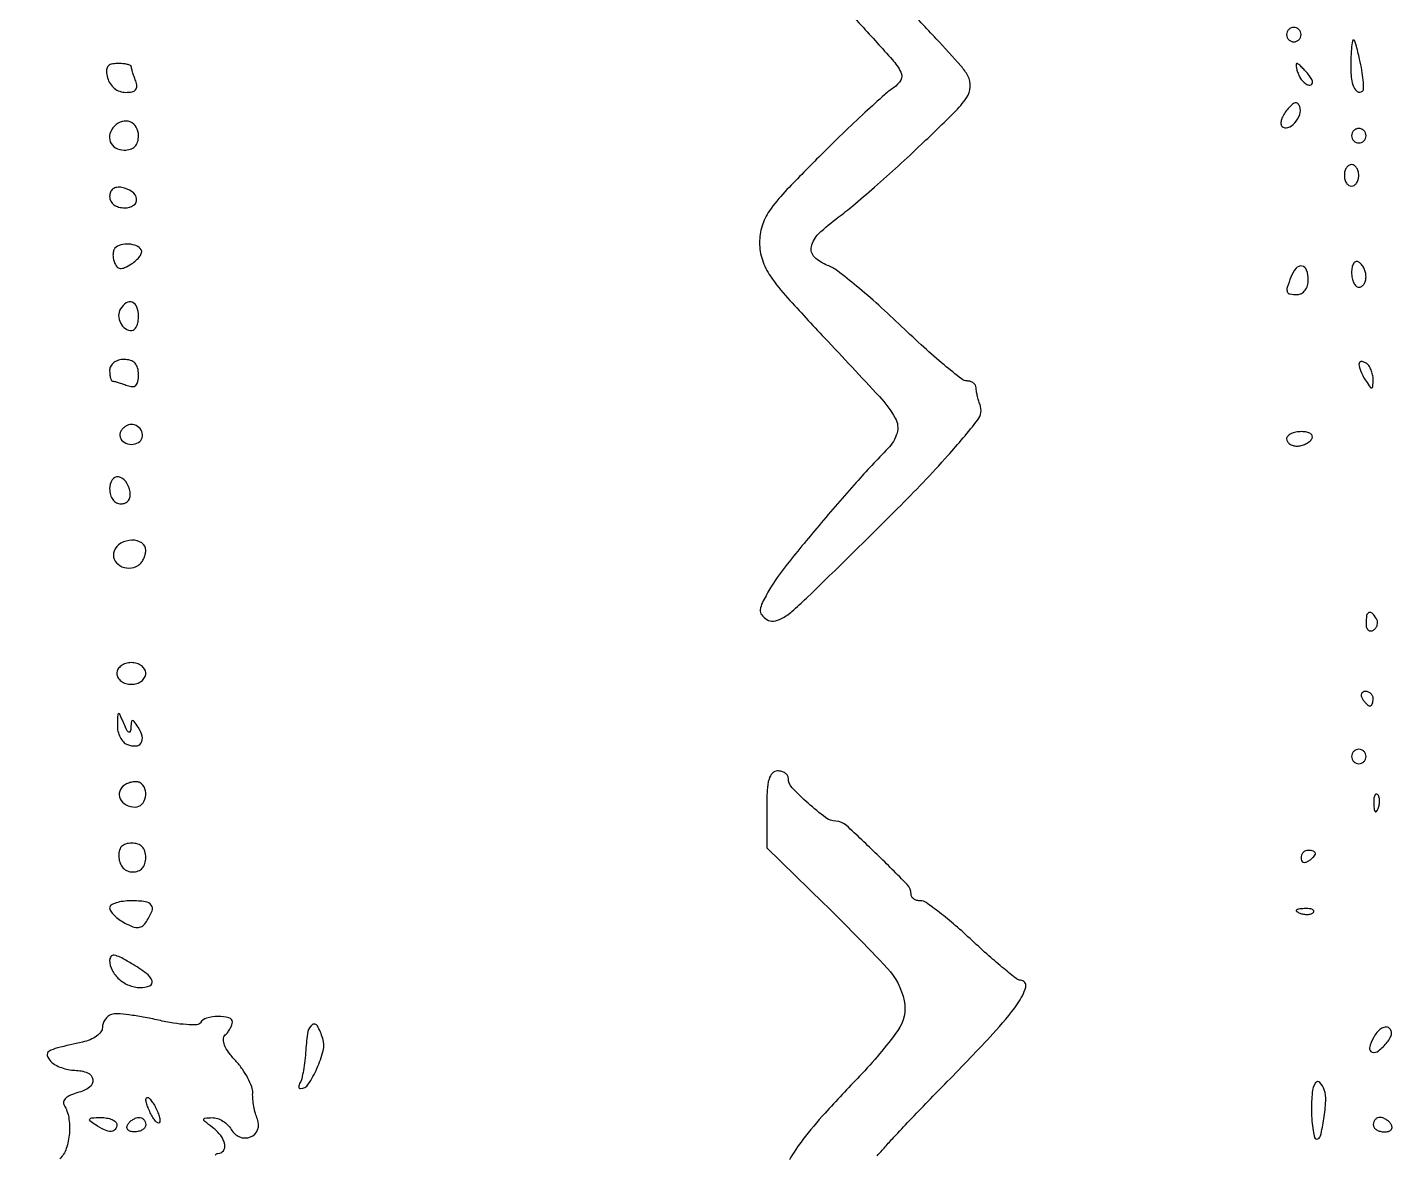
# Model space of a CAD drawing. Extents: x 0 to 4160, y 0 to 3120.
# Drawn here: x 3571.6 to 3761.4, y 1369 to 1525 of the extents above; entities that cross this region are included whole.
import ezdxf

# ---------------------------------------------------------------- set-up
doc = ezdxf.new("R2010")
doc.units = 0

msp = doc.modelspace()

# ---------------------------------------------------------------- linework, layer by layer
for points in [[(4159.499279, 606.274193, 0.000001), (4159.667734, 974.478125, 0.000057), (4159.806661, 1380.08378, 0.000034), (4159.883999, 1862.25), (4160, 3120), (3296.563358, 3120), (2433.126717, 3120)], [(757.647081, 3119.740147, 0.000002), (520.492565, 3119.487217, 0.4139)], [(1964.75, 0.149832, 0.000016), (2717.930904, 0.232101, 0.000028), (3351.473438, 0.357111)], [(3684.30803, 1528.302765, -0.001188), (3687.115936, 1525.259381, -0.003591), (3691.402147, 1520.523689, -0.062702), (3692.577836, 1518.81692, -0.250035), (3692.564468, 1517.70917, -0.122778), (3691.578979, 1516.643706, 0.037703), (3690.31824, 1515.67448, 0.004233), (3687.645917, 1513.238107, 0.005119), (3684.51552, 1510.275007, 0.004134), (3681.213043, 1507.031061, 0.006142), (3676.517912, 1502.225599, 0.039165), (3674.367477, 1499.583741, 0.077173), (3673.353489, 1497.489337, 0.074944), (3673.008706, 1495.164523, 0.080666), (3673.400266, 1492.788945, 0.069015), (3674.532232, 1490.516522, 0.034201), (3676.89881, 1487.519161, 0.005373), (3682.014324, 1482, -0.003459), (3689.603479, 1473.874632, -0.056279), (3691.805872, 1470.866218, -0.203689), (3692.049263, 1468.806321, -0.123698), (3690.788764, 1466.657036, 0.012436), (3686.383552, 1461.94436, 0.006946), (3681.247841, 1456.004602, 0.00579), (3676.558733, 1450.293613, 0.036994), (3674.438842, 1447.207709, 0.013398), (3673.407143, 1445.324437, 0.093598), (3673.110904, 1444.323405, 0.189006), (3673.307667, 1443.619403, 0.090495), (3674.009411, 1442.973279, 0.168365), (3674.941547, 1442.754968, 0.097583), (3676.053363, 1443.096572, 0.054436), (3677.49009, 1444.082465, 0.015304), (3679.5, 1445.920566, 0.002989), (3692.118526, 1458.337896, 0.014159), (3699.098796, 1465.694708, 0.017059), (3703.229595, 1470.631831, 0.26308), (3703.544714, 1472.744073, -0.018695), (3703.336168, 1473.354872, -0.015678), (3703.16001, 1474.016321, -0.015965), (3703.037266, 1474.631306, -0.041292), (3703, 1475.081787, 0.134261), (3702.903824, 1475.433498, 0.09864), (3702.632812, 1475.736031, 0.085718), (3702.227686, 1475.943168, 0.071609), (3701.75, 1476.019594, -0.164795), (3700.973251, 1476.296396, -0.006366), (3698.571685, 1478.245274, -0.010771), (3695.770474, 1480.682316, -0.007327), (3692.685523, 1483.568859, 0.008647), (3689.515018, 1486.519803, 0.010622), (3686.451114, 1489.158697, 0.009188), (3683.802068, 1491.263411, 0.07255), (3682.435523, 1492.024514, -0.101667), (3680.618413, 1493.178889, -0.260777), (3680.185184, 1494.620085, -0.14787), (3681.193087, 1496.414417, -0.032835), (3683.91726, 1498.707764, 0.016668), (3685.923165, 1500.288578, 0.004799), (3688.918405, 1502.864952, 0.004822), (3692.241854, 1505.836778, 0.005117), (3695.441601, 1508.814534, 0.005103), (3699.957902, 1513.193115, 0.048391), (3701.678533, 1515.261113, 0.13301), (3702.193877, 1516.75207, 0.13931), (3701.872643, 1518.270259, 0.061309), (3700.912189, 1519.650865, 0.003637), (3697.483206, 1523.424695, 0.005434), (3693.307758, 1527.855814, 0.003978)], [(3689.278834, 1368.697531, 0.013028), (3690.396544, 1369.915449, -0.009178), (3691.602692, 1371.250217, -0.001867), (3693.791485, 1373.567402, -0.001967), (3696.357233, 1376.242266, -0.001843), (3699, 1378.955722, 0.006807), (3705.340727, 1385.596684, 0.030618), (3708.746434, 1389.744677, 0.088349), (3709.867377, 1392.065284, 0.496864), (3709.158975, 1393, -0.167857), (3708.627793, 1393.183495, -0.00546), (3706.842785, 1394.615625, -0.009927), (3704.762658, 1396.392451, -0.006675), (3702.455088, 1398.5, 0.010251), (3700.114837, 1400.606898, 0.014347), (3697.933708, 1402.384375, 0.010621), (3696.067601, 1403.756012, 0.154361), (3695.296113, 1404, -0.067771), (3694.800691, 1404.06746, -0.084417), (3694.380733, 1404.264708, -0.099681), (3694.099904, 1404.557495, -0.142414), (3694, 1404.901133, 0.195442), (3693.442605, 1406.272646, 0.006799), (3689.291082, 1410.422193, 0.007129), (3685.041145, 1414.439806, 0.180404), (3683.58524, 1415.031601, -0.1549), (3682.158534, 1415.530616, -0.02212), (3679.734983, 1417.522952, -0.020673), (3677.491342, 1419.714387, -0.191239), (3677, 1420.952034, 0.141754), (3676.884378, 1421.351665, 0.099758), (3676.559375, 1421.69216, 0.084643), (3676.073343, 1421.921527, 0.068117), (3675.5, 1422, 0.207638), (3674.787279, 1421.690689, 0.119916), (3674.320402, 1420.862236, 0.055947), (3674.067469, 1419.32158, 0.012737), (3674, 1416.673414), (3674, 1411.346828), (3681.884686, 1403.673878, -0.012429), (3690.727085, 1394.630293, -0.136897), (3693.032856, 1390.170785, -0.210594), (3692.155412, 1386.054742, -0.03542), (3686.866589, 1379.72396, 0.007155), (3682.077537, 1374.608618, 0.021451), (3679.011105, 1370.932807, 0.030794), (3677.1342, 1368.134418, 0.095545)], [(3597.615738, 1368.790443, -0.254951), (3598, 1369, 0.241257), (3598.754109, 1369.386356, 0.210222), (3598.940248, 1370.262008, 0.112549), (3598.38341, 1371.479024, 0.067157), (3597.25, 1372.607954, -0.00666), (3596.170529, 1373.450286, -0.21794), (3596.025479, 1373.738917, -0.402476), (3596.186947, 1373.919794, -0.014514), (3597.20031, 1373.968197, -0.085649), (3597.919341, 1373.857923, -0.057665), (3598.673137, 1373.504651, -0.056322), (3599.346042, 1372.975917, -0.070636), (3599.82652, 1372.345508, 0.170404), (3601.004474, 1371.306039, 0.191122), (3602.509563, 1371.294342, 0.213354), (3603.499809, 1372.294388, 0.192458), (3603.470238, 1373.758429, -0.033911), (3603.193362, 1374.559796, -0.020937), (3602.97277, 1375.532543, -0.020965), (3602.834873, 1376.516699, -0.035002), (3602.812045, 1377.352354, 0.097218), (3602.676151, 1378.244492, 0.034674), (3602.155132, 1379.42926, 0.032835), (3601.387419, 1380.683469, 0.033199), (3600.464701, 1381.821494, -0.026891), (3599.469526, 1383.017743, -0.064606), (3598.906722, 1384.021318, -0.102571), (3598.762799, 1384.822993, -0.191959), (3599.01914, 1385.41914, 0.036398), (3599.39449, 1385.853513, 0.034121), (3599.711872, 1386.346872, 0.035962), (3599.931684, 1386.824209, 0.090157), (3600, 1387.2, 0.343467), (3599.526444, 1387.808051, 0.066092), (3598.042845, 1387.980074, 0.060066), (3596.43286, 1387.758863, 0.192498), (3595.578358, 1387.126786, -0.251121), (3595.093962, 1386.846113, -0.02301), (3593.655141, 1386.864708, -0.025295), (3591.835584, 1387.064776, -0.016676), (3589.769341, 1387.469537, 0.011835), (3587.660164, 1387.903953, 0.014722), (3585.680681, 1388.20315, 0.013021), (3584.022272, 1388.360392, 0.099579), (3583.25, 1388.259418, 0.09123), (3582.772225, 1387.991874, 0.069485), (3582.367188, 1387.547946, 0.068362), (3582.09364, 1387.001829, 0.082147), (3582, 1386.435719, -0.168193), (3581.799473, 1385.856462, -0.068964), (3581.192187, 1385.271647, -0.057583), (3580.302214, 1384.76938, -0.045796), (3579.25, 1384.435529, 0.005639), (3575.775652, 1383.633071, 0.077851), (3574.586963, 1383.139372, 0.34221), (3574.366303, 1382.557236, 0.12268), (3574.853927, 1381.746073, 0.070859), (3575.463663, 1381.288376, 0.038004), (3576.322168, 1380.898317, 0.036927), (3577.276459, 1380.627342, 0.047379), (3578.183433, 1380.528856, -0.090945), (3579.950455, 1380.180097, -0.273505), (3580.675504, 1379.247017, -0.277707), (3580.203206, 1378.175404, -0.092262), (3578.57795, 1377.430208, 0.040159), (3577.59516, 1377.097768, 0.084436), (3576.92086, 1376.660861, 0.138418), (3576.622151, 1376.176168, 0.210738), (3576.689227, 1375.693825, -0.098893), (3577.330215, 1373.97227, -0.05958), (3577.418215, 1371.787933, -0.060429), (3576.994501, 1369.691919, -0.116833), (3576.101326, 1368.244183, 0.079467)]]:
    msp.add_lwpolyline(points, format="xyb")
for points in [[(3746, 1524, 0.099038), (3746.076342, 1523.618362, 0.097945), (3746.29375, 1523.29375, 0.097945), (3746.618362, 1523.076342, 0.099038), (3747, 1523, 0.099038), (3747.381638, 1523.076342, 0.097945), (3747.70625, 1523.29375, 0.097945), (3747.923658, 1523.618362, 0.099038), (3748, 1524, 0.099038), (3747.923658, 1524.381638, 0.097945), (3747.70625, 1524.70625, 0.097945), (3747.381638, 1524.923658, 0.099038), (3747, 1525, 0.099038), (3746.618362, 1524.923658, 0.097945), (3746.29375, 1524.70625, 0.097945), (3746.076342, 1524.381638, 0.099038)], [(3754.981968, 1522, 0.025729), (3754.879924, 1519.159032, 0.060632), (3755.168355, 1517.061617, 0.160513), (3755.766053, 1516.141501, 0.382637), (3756.515733, 1516.182399, 0.204519), (3756.673597, 1516.575445, 0.017169), (3756.611105, 1517.692535, 0.020641), (3756.429302, 1519.067132, 0.014424), (3756.116184, 1520.599066, 0.004558), (3755.609196, 1522.674578, 0.108391), (3755.341355, 1523.208941, 0.644889), (3755.131253, 1523.154099, 0.020646)], [(3582.710251, 1518, 0.081577), (3583.061427, 1517.210593, 0.079489), (3583.649185, 1516.566904, 0.080647), (3584.400057, 1516.145719, 0.087787), (3585.22362, 1516, 0.048874), (3586.107552, 1516.08661, 0.165711), (3586.602419, 1516.37244, 0.199631), (3586.766698, 1516.860799, 0.074343), (3586.606989, 1517.581787, -0.008099), (3586.374575, 1518.218074, -0.009838), (3586.178303, 1518.821775, -0.008575), (3586.032484, 1519.333672, -0.065182), (3586, 1519.581787, 0.312039), (3585.887616, 1519.744334, 0.036261), (3585.440001, 1519.87715, 0.03333), (3584.824304, 1519.969775, 0.020674), (3584.09362, 1520, 0.060551), (3583.214569, 1519.893154, 0.182942), (3582.726188, 1519.55631, 0.167579), (3582.55836, 1518.957021, 0.049229)], [(3747.638374, 1518.5, 0.054778), (3747.934012, 1517.926337, 0.05745), (3748.343184, 1517.440625, 0.064053), (3748.798443, 1517.11007, 0.125677), (3749.229434, 1517, 0.214681), (3749.515803, 1517.128897, 0.22275), (3749.603286, 1517.425778, 0.100348), (3749.42795, 1517.903434, 0.035237), (3749, 1518.5, 0.012711), (3748.49792, 1519.074599, 0.017822), (3748.019109, 1519.559375, 0.014236), (3747.604143, 1519.928855, 0.176553), (3747.40894, 1520, 0.407084), (3747.311504, 1519.904913, 0.044074), (3747.333541, 1519.559375, 0.034664), (3747.442315, 1519.075405, 0.019009)], [(3746.070948, 1513.585487, 0.041572), (3745.600351, 1512.911633, 0.057946), (3745.306939, 1512.237972, 0.073123), (3745.220814, 1511.664323, 0.199702), (3745.374166, 1511.292501, 0.293027), (3746.174115, 1511.117557, 0.121641), (3747.130217, 1511.767295, 0.097781), (3747.814798, 1512.917471, 0.167462), (3747.825949, 1514.022153, 0.122784), (3747.559329, 1514.441715, 0.256466), (3747.196462, 1514.537565, 0.129694), (3746.713434, 1514.27255, 0.029588)], [(3583.666667, 1511.333333, 0.126831), (3583.038601, 1510.268934, 0.166841), (3583.094426, 1509.150455, 0.169225), (3583.822676, 1508.31303, 0.130671), (3585, 1508, 0.072254), (3585.873159, 1508.126841, 0.124864), (3586.5, 1508.5, 0.124864), (3586.873159, 1509.126841, 0.072254), (3587, 1510, 0.130671), (3586.68697, 1511.177324, 0.169225), (3585.849545, 1511.905574, 0.166841), (3584.731066, 1511.961399, 0.126831)], [(3755, 1510, 0.099038), (3755.076342, 1509.618362, 0.097945), (3755.29375, 1509.29375, 0.097945), (3755.618362, 1509.076342, 0.099038), (3756, 1509, 0.099038), (3756.381638, 1509.076342, 0.097945), (3756.70625, 1509.29375, 0.097945), (3756.923658, 1509.618362, 0.099038), (3757, 1510, 0.099038), (3756.923658, 1510.381638, 0.097945), (3756.70625, 1510.70625, 0.097945), (3756.381638, 1510.923658, 0.099038), (3756, 1511, 0.099038), (3755.618362, 1510.923658, 0.097945), (3755.29375, 1510.70625, 0.097945), (3755.076342, 1510.381638, 0.099038)], [(3754, 1504.5, 0.064853), (3754.074694, 1503.926543, 0.082425), (3754.29375, 1503.440625, 0.098894), (3754.618646, 1503.115568, 0.148195), (3755, 1503, 0.148195), (3755.381354, 1503.115568, 0.098894), (3755.70625, 1503.440625, 0.082425), (3755.925306, 1503.926543, 0.064853), (3756, 1504.5, 0.064853), (3755.925306, 1505.073457, 0.082425), (3755.70625, 1505.559375, 0.098894), (3755.381354, 1505.884432, 0.148195), (3755, 1506, 0.148195), (3754.618646, 1505.884432, 0.098894), (3754.29375, 1505.559375, 0.082425), (3754.074694, 1505.073457, 0.064853)], [(3583, 1501.573324, 0.12024), (3583.15323, 1500.945354, 0.111791), (3583.58104, 1500.438799, 0.09567), (3584.248452, 1500.111401, 0.066422), (3585.083333, 1500, 0.14074), (3586.327282, 1500.357221, 0.297834), (3586.729914, 1501.229205, 0.210781), (3586.099763, 1502.230213, 0.100818), (3584.667134, 1502.823324, 0.083236), (3583.99829, 1502.840365, 0.126354), (3583.46353, 1502.619304, 0.133817), (3583.121465, 1502.179808, 0.099154)], [(3583.735568, 1494.402234, 0.128623), (3583.54409, 1494.075102, 0.05855), (3583.466154, 1493.581981, 0.052437), (3583.503251, 1493.012009, 0.049198), (3583.65783, 1492.449298, 0.080829), (3584.009497, 1491.845939, 0.201822), (3584.452436, 1491.613377, 0.132711), (3585.068681, 1491.724681, 0.028927), (3586.024246, 1492.247215, 0.041264), (3586.694928, 1492.747326, 0.060583), (3587.183046, 1493.296539, 0.079472), (3587.428521, 1493.808703, 0.21364), (3587.3763, 1494.200151, 0.162282), (3586.725922, 1494.742932, 0.079732), (3585.660419, 1494.97514, 0.077528), (3584.542105, 1494.863728, 0.133626)], [(3746.606989, 1490.418213, 0.013436), (3746.0888, 1488.951151, 0.168163), (3746.100721, 1488.370956, 0.274596), (3746.465711, 1488.075161, 0.036287), (3747.5, 1488, 0.130775), (3748.075754, 1488.153209, 0.10214), (3748.5625, 1488.583333, 0.08892), (3748.888136, 1489.230589, 0.072314), (3749, 1490, 0.07973), (3748.779244, 1491.375605, 0.276633), (3748.125027, 1491.941099, 0.272501), (3747.308319, 1491.634558, 0.07847)], [(3755, 1491.059017, 0.0466), (3755.073608, 1490.270941, 0.066561), (3755.29375, 1489.604836, 0.086673), (3755.618015, 1489.155423, 0.195654), (3756, 1489, 0.142666), (3756.38134, 1489.111069, 0.09965), (3756.70625, 1489.423289, 0.08433), (3756.925146, 1489.890182, 0.067639), (3757, 1490.440983, 0.061875), (3756.925833, 1491.038022, 0.051278), (3756.70625, 1491.640225, 0.053305), (3756.382836, 1492.157656, 0.08825), (3756, 1492.5, 0.202618), (3755.621877, 1492.558599, 0.181468), (3755.29375, 1492.33165, 0.104212), (3755.071541, 1491.804599, 0.047867)], [(3584.5, 1486, 0.144187), (3584.245197, 1485.069103, 0.115518), (3584.502676, 1484.057547, 0.118376), (3585.174754, 1483.283364, 0.156311), (3586.059017, 1483, 0.200667), (3586.418575, 1483.150357, 0.084925), (3586.723586, 1483.5875, 0.064972), (3586.93082, 1484.23444, 0.045091), (3587, 1485, 0.086441), (3586.77983, 1486.264012, 0.21455), (3586.141919, 1486.925046, 0.248207), (3585.303763, 1486.835804, 0.106542)], [(3583, 1477.5, 0.026361), (3583.030325, 1476.925219, 0.041645), (3583.12285, 1476.440625, 0.050709), (3583.256806, 1476.098541, 0.281131), (3583.418213, 1476, -0.065182), (3583.666328, 1475.967516, -0.008575), (3584.178225, 1475.821697, -0.009838), (3584.781926, 1475.625425, -0.008099), (3585.418213, 1475.393011, 0.076984), (3586.147008, 1475.235583, 0.207384), (3586.634337, 1475.413414, 0.16083), (3586.916765, 1475.939105, 0.043546), (3587, 1476.893011, 0.064658), (3586.878132, 1477.831487, 0.12593), (3586.512695, 1478.486626, 0.130944), (3585.889021, 1478.869894, 0.072786), (3585, 1479, 0.072314), (3584.230589, 1478.888136, 0.08892), (3583.583333, 1478.5625, 0.10214), (3583.153209, 1478.075754, 0.130775)], [(3756.015313, 1478.309017, 0.074451), (3756.084762, 1477.898416, 0.021733), (3756.310881, 1477.297024, 0.021318), (3756.627837, 1476.633658, 0.021347), (3757, 1476, 0.010223), (3757.569384, 1475.157251, 0.295079), (3757.800669, 1475.064256, 0.343021), (3757.953006, 1475.238528, 0.012098), (3757.984687, 1476.190983, 0.053738), (3757.916365, 1476.883651, 0.049393), (3757.701752, 1477.566787, 0.052761), (3757.382022, 1478.140373, 0.101161), (3757, 1478.5, 0.058538), (3756.617853, 1478.678337, 0.128516), (3756.298248, 1478.698838, 0.195945), (3756.092401, 1478.564397, 0.157323)], [(3584.542705, 1469.069098, 0.221146), (3584.444975, 1468.246757, 0.174599), (3585.002687, 1467.53216, 0.137965), (3586.013092, 1467.232649, 0.142848), (3587.016312, 1467.510081, 0.189436), (3587.503635, 1468.160814, 0.165456), (3587.45272, 1469.014234, 0.147302), (3586.873321, 1469.730681, 0.150691), (3586, 1470, 0.08914), (3585.620145, 1469.931737, 0.053258), (3585.208109, 1469.726548, 0.051122), (3584.828194, 1469.425183, 0.061191)], [(3746, 1468, 0.142666), (3746.111069, 1467.61866, 0.09965), (3746.423289, 1467.29375, 0.08433), (3746.890182, 1467.074854, 0.067639), (3747.440983, 1467, 0.061875), (3748.038022, 1467.074167, 0.051278), (3748.640225, 1467.29375, 0.053305), (3749.157656, 1467.617164, 0.08825), (3749.5, 1468, 0.202618), (3749.558599, 1468.378123, 0.181468), (3749.33165, 1468.70625, 0.104212), (3748.804599, 1468.928459, 0.047867), (3748.059017, 1469, 0.0466), (3747.270941, 1468.926392, 0.066561), (3746.604836, 1468.70625, 0.086673), (3746.155423, 1468.381985, 0.195654)], [(3583, 1461.083333, 0.066422), (3583.111401, 1460.248452, 0.09567), (3583.438799, 1459.58104, 0.111791), (3583.945354, 1459.15323, 0.12024), (3584.573324, 1459, 0.099154), (3585.179808, 1459.121465, 0.133817), (3585.619304, 1459.46353, 0.126354), (3585.840365, 1459.99829, 0.083236), (3585.823324, 1460.667134, 0.100818), (3585.230213, 1462.099763, 0.210781), (3584.229205, 1462.729914, 0.297834), (3583.357221, 1462.327282, 0.14074)], [(3583.623848, 1452.462146, 0.190954), (3583.636097, 1451.344383, 0.162202), (3584.410206, 1450.443631, 0.138718), (3585.680455, 1450.100832, 0.136204), (3586.952113, 1450.470404, 0.084882), (3587.353209, 1450.82428, 0.053422), (3587.692183, 1451.351081, 0.051833), (3587.922306, 1451.959784, 0.064558), (3588, 1452.559017, 0.253324), (3587.449312, 1453.576191, 0.151266), (3586.091931, 1453.963755, 0.124254), (3584.548917, 1453.537755, 0.173659)], [(3757, 1442.440983, 0.067432), (3757.074611, 1441.890269, 0.140899), (3757.298542, 1441.524436, 0.190788), (3757.63036, 1441.397824, 0.136093), (3758.016312, 1441.510081, 0.090427), (3758.360589, 1441.820631, 0.095498), (3758.565079, 1442.22714, 0.099685), (3758.598899, 1442.665803, 0.108373), (3758.457295, 1443.069098, 0.050477), (3757.86686, 1443.838655, 0.315493), (3757.407182, 1443.933879, 0.25701), (3757.085158, 1443.519563, 0.039415)], [(3584, 1435.5, 0.130775), (3584.153209, 1434.924246, 0.10214), (3584.583333, 1434.4375, 0.08892), (3585.230589, 1434.111864, 0.072314), (3586, 1434, 0.072314), (3586.769411, 1434.111864, 0.08892), (3587.416667, 1434.4375, 0.10214), (3587.846791, 1434.924246, 0.130775), (3588, 1435.5, 0.130775), (3587.846791, 1436.075754, 0.10214), (3587.416667, 1436.5625, 0.08892), (3586.769411, 1436.888136, 0.072314), (3586, 1437, 0.072314), (3585.230589, 1436.888136, 0.08892), (3584.583333, 1436.5625, 0.10214), (3584.153209, 1436.075754, 0.130775)], [(3756.5, 1432, 0.029505), (3756.768994, 1431.617226, 0.035638), (3757.066025, 1431.29375, 0.038439), (3757.34829, 1431.065539, 0.151918), (3757.559017, 1431, 0.210953), (3757.727648, 1431.07446, 0.081139), (3757.870461, 1431.29375, 0.061769), (3757.967655, 1431.617151, 0.042167), (3758, 1432, 0.105053), (3757.918938, 1432.381556, 0.099167), (3757.688914, 1432.70625, 0.09642), (3757.345238, 1432.923877, 0.093332), (3756.940983, 1433, 0.108972), (3756.586039, 1432.921712, 0.182303), (3756.3746, 1432.70625, 0.161196), (3756.343488, 1432.3821, 0.082592)], [(3584.070285, 1428.356989, 0.064338), (3584.152983, 1427.495613, 0.063212), (3584.451864, 1426.678013, 0.068729), (3584.911798, 1426.025474, 0.113783), (3585.467975, 1425.650663, 0.100968), (3586.633414, 1425.456416, 0.250331), (3587.358595, 1425.878083, 0.20699), (3587.49434, 1426.805601, 0.075431), (3586.94933, 1428.047746, 0.00997), (3586.40633, 1428.869372, 0.259173), (3586.176473, 1428.983163, 0.366741), (3586.017996, 1428.83537, 0.015063), (3585.945028, 1428, -0.05056), (3585.857154, 1427.448609, -0.482552), (3585.668, 1427.365825, -0.156051), (3585.400355, 1427.639342, -0.014773), (3585, 1428.5, 0.003056), (3584.409749, 1429.850772, 0.338436), (3584.24733, 1429.939511, 0.357281), (3584.12708, 1429.805647, 0.0032)], [(3755, 1424, 0.099038), (3755.076342, 1423.618362, 0.097945), (3755.29375, 1423.29375, 0.097945), (3755.618362, 1423.076342, 0.099038), (3756, 1423, 0.099038), (3756.381638, 1423.076342, 0.097945), (3756.70625, 1423.29375, 0.097945), (3756.923658, 1423.618362, 0.099038), (3757, 1424, 0.099038), (3756.923658, 1424.381638, 0.097945), (3756.70625, 1424.70625, 0.097945), (3756.381638, 1424.923658, 0.099038), (3756, 1425, 0.099038), (3755.618362, 1424.923658, 0.097945), (3755.29375, 1424.70625, 0.097945), (3755.076342, 1424.381638, 0.099038)], [(3585.074139, 1420.04582, 0.172983), (3584.391369, 1419.192192, 0.198985), (3584.45435, 1418.157072, 0.16138), (3585.280811, 1417.310893, 0.119866), (3586.559017, 1417, 0.205542), (3587.453317, 1417.38385, 0.143878), (3587.960578, 1418.372341, 0.13245), (3587.872623, 1419.542296, 0.171353), (3587.202254, 1420.375, 0.121369), (3586.80041, 1420.504617, 0.05604), (3586.24805, 1420.48168, 0.050802), (3585.642196, 1420.323761, 0.049309)], [(3758.078947, 1417.416667, 0.018894), (3758.137993, 1416.670344, 0.168741), (3758.279315, 1416.37858, 0.470617), (3758.461564, 1416.395823, 0.054073), (3758.683114, 1416.8125, 0.051402), (3758.839148, 1417.359369, 0.05415), (3758.876576, 1417.916927, 0.060344), (3758.797407, 1418.402231, 0.126455), (3758.604167, 1418.729167, 0.296942), (3758.385309, 1418.77538, 0.208169), (3758.200665, 1418.592839, 0.077125), (3758.089945, 1418.112848, 0.028489)], [(3584.274953, 1410, 0.076192), (3584.462106, 1409.190768, 0.097873), (3584.876346, 1408.550842, 0.104086), (3585.480066, 1408.143327, 0.096884), (3586.212804, 1408, 0.091634), (3586.957814, 1408.137692, 0.119569), (3587.526601, 1408.529768, 0.111208), (3587.879529, 1409.16405, 0.071686), (3588, 1410, 0.072016), (3587.875034, 1410.863132, 0.121099), (3587.507769, 1411.491982, 0.123808), (3586.897633, 1411.870115, 0.077266), (3586.062149, 1412, 0.072082), (3585.211063, 1411.876663, 0.139316), (3584.634501, 1411.511418, 0.135492), (3584.326318, 1410.88927, 0.066539)], [(3748, 1409.940983, 0.108972), (3748.078288, 1409.586039, 0.182303), (3748.29375, 1409.3746, 0.161196), (3748.6179, 1409.343488, 0.082592), (3749, 1409.5, 0.029505), (3749.382774, 1409.768994, 0.035638), (3749.70625, 1410.066025, 0.038439), (3749.934461, 1410.34829, 0.151918), (3750, 1410.559017, 0.210953), (3749.92554, 1410.727648, 0.081139), (3749.70625, 1410.870461, 0.061769), (3749.382849, 1410.967655, 0.042167), (3749, 1411, 0.105053), (3748.618444, 1410.918938, 0.099167), (3748.29375, 1410.688914, 0.09642), (3748.076123, 1410.345238, 0.093332)], [(3583, 1403.035184, 0.155498), (3583.142857, 1402.586936, 0.043529), (3583.624857, 1402.019369, 0.039439), (3584.313009, 1401.438681, 0.03268), (3585.127174, 1400.931939, 0.030422), (3586.232203, 1400.424384, 0.11085), (3586.990892, 1400.310534, 0.155092), (3587.580206, 1400.545628, 0.079837), (3588.111861, 1401.146755, 0.043493), (3588.869433, 1402.609475, 0.262845), (3588.76835, 1403.426386, 0.207907), (3587.968952, 1403.887971, 0.028426), (3586, 1404, 0.03049), (3584.850679, 1403.929849, 0.047344), (3583.88125, 1403.716585, 0.060265), (3583.207269, 1403.406223, 0.260373)], [(3747.8125, 1402.316886, 0.051402), (3748.359369, 1402.160852, 0.05415), (3748.916927, 1402.123424, 0.060344), (3749.402231, 1402.202593, 0.126455), (3749.729167, 1402.395833, 0.296942), (3749.77538, 1402.614691, 0.208169), (3749.592839, 1402.799335, 0.077125), (3749.112848, 1402.910055, 0.028489), (3748.416667, 1402.921053, 0.018894), (3747.670344, 1402.862007, 0.168741), (3747.37858, 1402.720685, 0.470617), (3747.395823, 1402.538436, 0.054073)], [(3583, 1395.756536, 0.122145), (3583.337341, 1394.39623, 0.08896), (3584.301084, 1393.163707, 0.085166), (3585.678761, 1392.300361, 0.097779), (3587.2, 1392, 0.091403), (3588.56425, 1392.251495, 0.408435), (3588.871383, 1392.919978, 0.149292), (3588.097704, 1393.956454, 0.024908), (3586, 1395.340929, 0.013562), (3584.473643, 1396.187594, 0.085623), (3583.629472, 1396.4566, 0.261671), (3583.187665, 1396.283097, 0.172873)], [(3610.162013, 1383.335946, -0.011449), (3610.029675, 1381.871808, -0.013753), (3609.835974, 1380.502649, -0.012473), (3609.613834, 1379.365927, -0.084108), (3609.398609, 1378.835946, 0.045496), (3609.238657, 1378.515239, 0.099028), (3609.191169, 1378.245559, 0.177111), (3609.259466, 1378.071386, 0.214846), (3609.41793, 1378, 0.251966), (3610.514713, 1378.590171, 0.04109), (3611.71598, 1380.782035, 0.043053), (3612.567037, 1383.241281, 0.139505), (3612.51554, 1384.951037, 0.048931), (3611.774244, 1386.679655, 0.443376), (3611.063869, 1386.848408, 0.204365), (3610.457947, 1385.895101, 0.023945)], [(3758.01499, 1385.028008, 0.065638), (3757.500187, 1383.661603, 0.390085), (3757.843567, 1383.054347, 0.254452), (3758.72546, 1383.220323, 0.048467), (3759.926114, 1384.410972, 0.046726), (3760.366059, 1385.05495, 0.105652), (3760.537114, 1385.616999, 0.147504), (3760.43944, 1386.079829, 0.129807), (3760.098732, 1386.438981, 0.194202), (3759.634549, 1386.518634, 0.095673), (3759.074799, 1386.279035, 0.072039), (3758.503907, 1385.758759, 0.049171)], [(3749.451277, 1375.003171, 0.014962), (3749.515849, 1373.470751, 0.024411), (3749.67266, 1372.179479, 0.021394), (3749.884108, 1371.199167, 0.339899), (3750.136501, 1371.003171, 0.34885), (3750.701797, 1371.447652, 0.019004), (3751.171257, 1373.822368, 0.026089), (3751.430601, 1376.283109, 0.093922), (3751.219994, 1377.840019, 0.113348), (3750.603906, 1378.850582, 0.486412), (3750.003774, 1378.785603, 0.116696), (3749.5495, 1377.438132, 0.026259)], [(3589.969374, 1373.5, -0.190341), (3589.877628, 1373.267727, -0.335455), (3589.684621, 1373.234375, -0.102785), (3589.374359, 1373.485814, -0.027796), (3589, 1374, -0.026766), (3588.628962, 1374.647707, -0.024204), (3588.315379, 1375.353125, -0.024967), (3588.096832, 1376.012663, -0.067616), (3588.030626, 1376.5, -0.190341), (3588.122372, 1376.732273, -0.335455), (3588.315379, 1376.765625, -0.102785), (3588.625641, 1376.514186, -0.027796), (3589, 1376, -0.026766), (3589.371038, 1375.352293, -0.024204), (3589.684621, 1374.646875, -0.024967), (3589.903168, 1373.987337, -0.067616)], [(3584, 1373, -0.163584), (3583.775753, 1372.332924, -0.234725), (3583.227035, 1372.060308, -0.112355), (3582.301377, 1372.270972, -0.031558), (3581, 1373, -0.023197), (3580.271114, 1373.520491, -0.409657), (3580.237851, 1373.781653, -0.220444), (3580.555791, 1373.949578, -0.011293), (3581.75, 1373.984687, -0.042523), (3582.611405, 1373.917196, -0.062416), (3583.339063, 1373.701752, -0.082215), (3583.832025, 1373.381177, -0.210568)], [(3588, 1373, -0.153634), (3587.879982, 1372.618621, -0.097988), (3587.542039, 1372.29375, -0.080552), (3587.037096, 1372.074545, -0.062283), (3586.440983, 1372, -0.066118), (3585.889346, 1372.073267, -0.138808), (3585.521475, 1372.29375, -0.191142), (3585.392057, 1372.620352, -0.139169), (3585.5, 1373, -0.06081), (3585.806203, 1373.382515, -0.051032), (3586.2129, 1373.70625, -0.053229), (3586.653442, 1373.926698, -0.089642), (3587.059017, 1374, -0.105429), (3587.418051, 1373.923444, -0.099231), (3587.723586, 1373.70625, -0.096318), (3587.928382, 1373.381732, -0.092995)], [(3758, 1373, 0.153634), (3758.120018, 1372.618621, 0.097988), (3758.457961, 1372.29375, 0.080552), (3758.962904, 1372.074545, 0.062283), (3759.559017, 1372, 0.066118), (3760.110654, 1372.073267, 0.138808), (3760.478525, 1372.29375, 0.191142), (3760.607943, 1372.620352, 0.139169), (3760.5, 1373, 0.06081), (3760.193797, 1373.382515, 0.051032), (3759.7871, 1373.70625, 0.053229), (3759.346558, 1373.926698, 0.089642), (3758.940983, 1374, 0.105429), (3758.581949, 1373.923444, 0.099231), (3758.276414, 1373.70625, 0.096318), (3758.071618, 1373.381732, 0.092995)]]:
    msp.add_lwpolyline(points, format="xyb", close=True)

doc.saveas('drawing.dxf')
